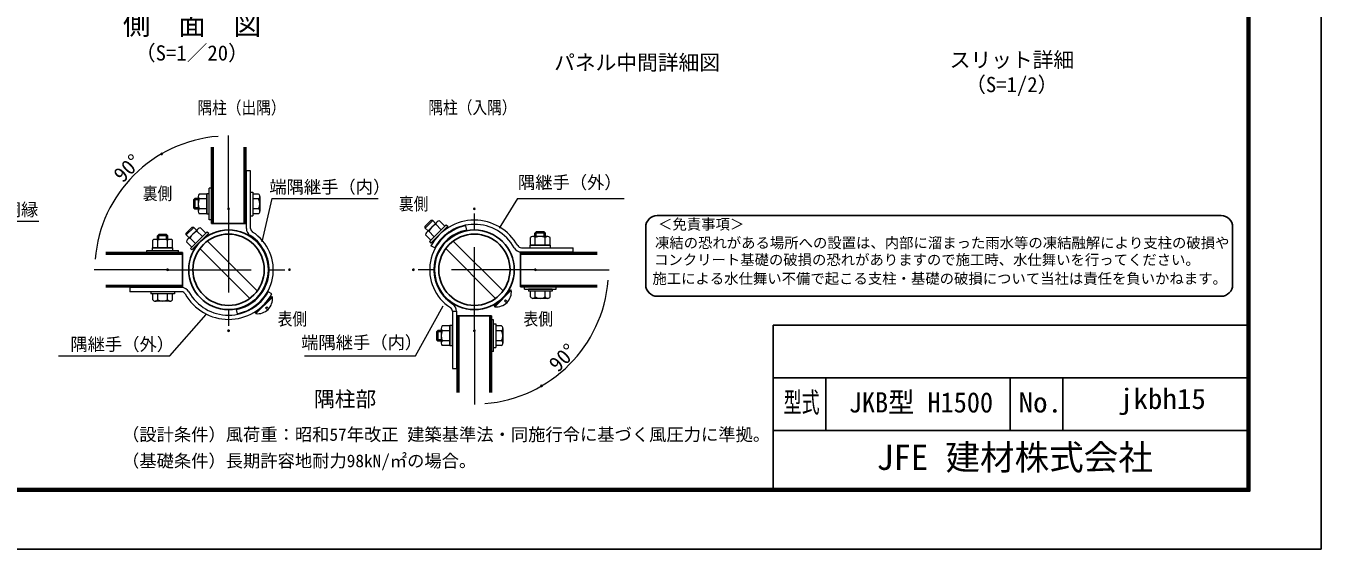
# Model space of a CAD drawing. Units: millimetres, scale not verified, with parts at other scales. Extents: x -4200 to 4200, y -2970 to 2970.
# Drawn here: x -715 to 4200, y -2970 to -985 of the extents above; entities that cross this region are included whole.
import ezdxf
from ezdxf.enums import TextEntityAlignment as Align

# ---------------------------------------------------------------- set-up
doc = ezdxf.new("R2010")
doc.units = ezdxf.units.MM
doc.header["$LTSCALE"] = 10
doc.header["$PDMODE"] = 32
doc.header["$PDSIZE"] = 5
doc.linetypes.add('USER1', pattern=[50.8, 31.75, -6.35, 6.35, -6.35])
for name, color, linetype, lineweight in [('0-2_D-STR1', 1, 'Continuous', 25), ('0-3_D-STR3', 3, 'Continuous', 13), ('0-4_D-BMK', 2, 'USER1', 13), ('0-5_D-STR-DIM', 7, 'Continuous', 13), ('0-C_D-STR-TXT', 7, 'Continuous', 13), ('0-D_D-TTL-TXT', 7, 'Continuous', 25), ('0-E_D-TTL', 2, 'Continuous', 25)]:
    doc.layers.add(name, color=color, linetype=linetype, lineweight=lineweight)
doc.layers.add('0-7_Defpoints', color=8, linetype='Continuous')
doc.styles.add('ＭＳ ゴシック', font='')
doc.styles.get('ＭＳ ゴシック').set_extended_font_data('MS Gothic')

msp = doc.modelspace()

# ---------------------------------------------------------------- linework, layer by layer
at = {"layer": '0-2_D-STR1'}
for p, q in [((-11.13, -1444.26), (-11.13, -1734.99)), ((-5.13, -1444.26), (-5.13, -1734.99)), ((112.87, -1444.26), (112.87, -1734.99)), ((118.87, -1444.26), (118.87, -1734.99)), ((112.87, -1609.99), (118.87, -1609.99)), ((112.87, -1709.99), (118.87, -1709.99)), ((-11.13, -1734.99), (118.87, -1734.99)), ((-411.85, -1844.99), (-121.13, -1844.99)), ((-411.85, -1850.99), (-121.13, -1850.99)), ((-121.13, -1844.99), (-121.13, -1974.99)), ((1452.53, -1844.99), (1161.8, -1844.99)), ((1161.8, -1974.99), (1161.8, -1844.99)), ((1452.53, -1850.99), (1161.8, -1850.99)), ((-411.85, -1968.99), (-121.13, -1968.99)), ((-411.85, -1974.99), (-121.13, -1974.99)), ((1452.53, -1968.99), (1161.8, -1968.99)), ((1452.53, -1974.99), (1161.8, -1974.99)), ((921.8, -2375.72), (921.8, -2084.99)), ((1051.8, -2084.99), (921.8, -2084.99)), ((927.8, -2375.72), (927.8, -2084.99)), ((1045.8, -2375.72), (1045.8, -2084.99)), ((1051.8, -2375.72), (1051.8, -2084.99))]:
    msp.add_line(p, q, dxfattribs=at)
for centre, radius in [((53.87, -1909.99), 151.25), ((986.8, -1909.99), 151.25), ((53.87, -1909.99), 135.25), ((986.8, -1909.99), 135.25)]:
    msp.add_circle(centre, radius, dxfattribs=at)
at = {"layer": '0-3_D-STR3'}
for p, q in [((137.37, -1534.99), (121.37, -1534.99)), ((121.37, -1753.14), (121.37, -1534.99)), ((137.37, -1753.14), (137.37, -1534.99)), ((-29.13, -1698.49), (-29.13, -1621.49)), ((-19.13, -1621.49), (-29.13, -1621.49)), ((-19.13, -1719.99), (-19.13, -1599.99)), ((-11.13, -1599.99), (-19.13, -1599.99)), ((-11.13, -1599.99), (-19.13, -1599.99)), ((-11.13, -1719.99), (-11.13, -1599.99)), ((137.37, -1614.99), (145.37, -1614.99)), ((145.37, -1614.99), (145.37, -1704.99)), ((-74.63, -1639.99), (-79.63, -1644.99)), ((-61.63, -1644.99), (-79.63, -1644.99)), ((-79.63, -1644.99), (-79.63, -1674.99)), ((-61.63, -1639.99), (-74.63, -1639.99)), ((-61.63, -1631.1), (-61.63, -1688.83)), ((-29.13, -1622.49), (-58.13, -1622.49)), ((-29.13, -1641.24), (-58.13, -1641.24)), ((-29.13, -1622.49), (-29.13, -1697.49)), ((121.37, -1622.49), (118.87, -1622.49)), ((121.37, -1641.24), (118.87, -1641.24)), ((167.47, -1622.49), (145.37, -1622.49)), ((167.47, -1641.2), (145.37, -1641.2)), ((172.87, -1631.84), (172.87, -1688.14)), ((-61.63, -1674.99), (-79.63, -1674.99)), ((-61.63, -1679.99), (-74.63, -1679.99)), ((-29.13, -1678.74), (-58.13, -1678.74)), ((-29.13, -1697.49), (-58.13, -1697.49)), ((-19.13, -1698.49), (-29.13, -1698.49)), ((-11.13, -1719.99), (-19.13, -1719.99)), ((-11.13, -1719.99), (-19.13, -1719.99)), ((121.37, -1678.74), (118.87, -1678.74)), ((121.37, -1697.49), (118.87, -1697.49)), ((137.37, -1704.99), (145.37, -1704.99)), ((167.47, -1678.78), (145.37, -1678.78)), ((167.47, -1697.49), (145.37, -1697.49)), ((-106.46, -1770.87), (-85.25, -1749.65)), ((-102.12, -1794.81), (-61.3, -1753.99)), ((-67.57, -1760.26), (-78.18, -1749.65)), ((-45.45, -1784.11), (-65.96, -1763.6)), ((-32.2, -1770.85), (-52.7, -1750.34)), ((800.3, -1744.7), (821.52, -1723.49)), ((800.3, -1751.78), (800.3, -1744.7)), ((810.91, -1762.38), (800.3, -1751.78)), ((804.64, -1768.65), (845.46, -1727.83)), ((834.79, -1784.46), (814.29, -1763.95)), ((821.54, -1797.72), (874.57, -1744.69)), ((821.87, -1808.7), (885.51, -1745.06)), ((839.19, -1734.1), (828.59, -1723.49)), ((861.31, -1757.94), (840.8, -1737.44)), ((874.57, -1744.69), (854.06, -1724.18)), ((957.58, -1759.04), (954.54, -1743.34)), ((1221.8, -1783.99), (1221.8, -1765.99)), ((1251.8, -1765.99), (1221.8, -1765.99)), ((1251.8, -1783.99), (1251.8, -1765.99)), ((1256.8, -1770.99), (1251.8, -1765.99)), ((-233.63, -1826.99), (-233.63, -1797.99)), ((-167.24, -1794.49), (-224.96, -1794.49)), ((-216.13, -1794.49), (-216.13, -1781.49)), ((-214.88, -1826.99), (-214.88, -1797.99)), ((-211.13, -1794.49), (-211.13, -1776.49)), ((-181.13, -1776.49), (-211.13, -1776.49)), ((-181.13, -1794.49), (-181.13, -1776.49)), ((-176.13, -1781.49), (-181.13, -1776.49)), ((-177.38, -1826.99), (-177.38, -1797.99)), ((-176.13, -1794.49), (-176.13, -1781.49)), ((-158.63, -1826.99), (-158.63, -1797.99)), ((-106.46, -1777.94), (-106.46, -1770.87)), ((-95.86, -1788.55), (-106.46, -1777.94)), ((-85.23, -1823.88), (-105.74, -1803.38)), ((-71.97, -1810.62), (-92.48, -1790.12)), ((-85.23, -1823.88), (-32.2, -1770.85)), ((-84.9, -1834.86), (-21.26, -1771.22)), ((162.6, -1990.43), (-26.57, -1801.26)), ((821.54, -1797.72), (801.03, -1777.21)), ((816.21, -1803.04), (821.87, -1808.7)), ((836.14, -1826.49), (822.15, -1818.73)), ((1095.53, -1990.43), (906.36, -1801.26)), ((1198.3, -1816.49), (1275.3, -1816.49)), ((1198.3, -1826.49), (1198.3, -1816.49)), ((1199.3, -1816.49), (1199.3, -1787.49)), ((1274.3, -1816.49), (1199.3, -1816.49)), ((1265.69, -1783.99), (1207.97, -1783.99)), ((1216.8, -1783.99), (1216.8, -1770.99)), ((1218.05, -1816.49), (1218.05, -1787.49)), ((1255.55, -1816.49), (1255.55, -1787.49)), ((1256.8, -1783.99), (1256.8, -1770.99)), ((1274.3, -1816.49), (1274.3, -1787.49)), ((1275.3, -1826.49), (1275.3, -1816.49)), ((-256.13, -1836.99), (-136.13, -1836.99)), ((-256.13, -1844.99), (-256.13, -1836.99)), ((-256.13, -1844.99), (-256.13, -1836.99)), ((-256.13, -1844.99), (-136.13, -1844.99)), ((-234.63, -1826.99), (-157.63, -1826.99)), ((-234.63, -1836.99), (-234.63, -1826.99)), ((-158.63, -1826.99), (-233.63, -1826.99)), ((-157.63, -1836.99), (-157.63, -1826.99)), ((-136.13, -1844.99), (-136.13, -1836.99)), ((-136.13, -1844.99), (-136.13, -1836.99)), ((-90.55, -1829.2), (-84.9, -1834.86)), ((134.32, -2018.72), (-54.85, -1829.55)), ((836.14, -1826.49), (836.24, -1826.49)), ((1067.25, -2018.72), (878.08, -1829.55)), ((1165.18, -1826.49), (1361.8, -1826.49)), ((1165.18, -1842.49), (1361.8, -1842.49)), ((1199.3, -1842.49), (1274.3, -1842.49)), ((1199.3, -1842.49), (1199.3, -1844.99)), ((1218.05, -1842.49), (1218.05, -1844.99)), ((1255.55, -1842.49), (1255.55, -1844.99)), ((1274.3, -1842.49), (1274.3, -1844.99)), ((1361.8, -1842.49), (1361.8, -1826.49)), ((-124.5, -1977.49), (-321.13, -1977.49)), ((-321.13, -1977.49), (-321.13, -1993.49)), ((-124.5, -1993.49), (-321.13, -1993.49)), ((-151.13, -2001.49), (-241.13, -2001.49)), ((-233.63, -1977.49), (-233.63, -1974.99)), ((-158.63, -1977.49), (-233.63, -1977.49)), ((-233.63, -2023.59), (-233.63, -2001.49)), ((-158.63, -2001.49), (-233.63, -2001.49)), ((-214.92, -2023.59), (-214.92, -2001.49)), ((-214.88, -1977.49), (-214.88, -1974.99)), ((-177.38, -1977.49), (-177.38, -1974.99)), ((-177.33, -2023.59), (-177.33, -2001.49)), ((-158.63, -1977.49), (-158.63, -1974.99)), ((-158.63, -2023.59), (-158.63, -2001.49)), ((-151.13, -1993.49), (-151.13, -2001.49)), ((155.52, -2074.57), (218.45, -2011.64)), ((157.29, -2076.34), (220.22, -2013.41)), ((218.53, -2001.25), (204.53, -1993.49)), ((220.22, -2013.41), (218.45, -2011.64)), ((1062.29, -2048.41), (1125.22, -1985.47)), ((1064.05, -2050.17), (1126.99, -1987.24)), ((1079.61, -2031.08), (1107.89, -2002.8)), ((1126.99, -1987.24), (1125.22, -1985.47)), ((1176.8, -1974.99), (1296.8, -1974.99)), ((1176.8, -1982.99), (1176.8, -1974.99)), ((1176.8, -1982.99), (1176.8, -1974.99)), ((1176.8, -1982.99), (1296.8, -1982.99)), ((1281.8, -1990.99), (1191.8, -1990.99)), ((1199.3, -2013.09), (1199.3, -1990.99)), ((1274.3, -1990.99), (1199.3, -1990.99)), ((1218.01, -2013.09), (1218.01, -1990.99)), ((1255.59, -2013.09), (1255.59, -1990.99)), ((1274.3, -2013.09), (1274.3, -1990.99)), ((1281.8, -1982.99), (1281.8, -1990.99)), ((1296.8, -1982.99), (1296.8, -1974.99)), ((1296.8, -1982.99), (1296.8, -1974.99)), ((-167.98, -2028.99), (-224.27, -2028.99)), ((83.1, -2060.94), (86.14, -2076.65)), ((172.85, -2057.25), (201.13, -2028.96)), ((194.32, -2054.41), (198.51, -2050.23)), ((201.92, -2062.01), (194.32, -2054.41)), ((206.1, -2057.81), (198.51, -2050.23)), ((1064.05, -2050.17), (1062.29, -2048.41)), ((1101.09, -2028.25), (1105.28, -2024.06)), ((1108.69, -2035.85), (1101.09, -2028.25)), ((1112.86, -2031.65), (1105.28, -2024.06)), ((1264.95, -2018.49), (1208.66, -2018.49)), ((157.29, -2076.34), (155.52, -2074.57)), ((903.3, -2066.84), (919.3, -2066.84)), ((903.3, -2066.84), (903.3, -2284.99)), ((919.3, -2066.84), (919.3, -2284.99)), ((1051.8, -2220.41), (1051.8, -2100.41)), ((1059.8, -2100.41), (1051.8, -2100.41)), ((1059.8, -2100.41), (1051.8, -2100.41)), ((1059.8, -2220.41), (1059.8, -2100.41)), ((847.8, -2140.41), (842.8, -2145.41)), ((860.8, -2145.41), (842.8, -2145.41)), ((842.8, -2145.41), (842.8, -2175.41)), ((860.8, -2140.41), (847.8, -2140.41)), ((860.8, -2131.52), (860.8, -2189.25)), ((893.3, -2122.91), (864.3, -2122.91)), ((893.3, -2141.66), (864.3, -2141.66)), ((893.3, -2198.91), (893.3, -2121.91)), ((903.3, -2121.91), (893.3, -2121.91)), ((893.3, -2122.91), (893.3, -2197.91)), ((903.3, -2198.91), (903.3, -2121.91)), ((919.3, -2122.49), (921.8, -2122.49)), ((919.3, -2141.24), (921.8, -2141.24)), ((1059.8, -2115.41), (1067.8, -2115.41)), ((1067.8, -2115.41), (1067.8, -2205.41)), ((1089.9, -2122.91), (1067.8, -2122.91)), ((1089.9, -2141.62), (1067.8, -2141.62)), ((1095.3, -2132.26), (1095.3, -2188.56)), ((860.8, -2175.41), (842.8, -2175.41)), ((860.8, -2180.41), (847.8, -2180.41)), ((893.3, -2179.16), (864.3, -2179.16)), ((893.3, -2197.91), (864.3, -2197.91)), ((903.3, -2198.91), (893.3, -2198.91)), ((919.3, -2178.74), (921.8, -2178.74)), ((919.3, -2197.49), (921.8, -2197.49)), ((1059.8, -2205.41), (1067.8, -2205.41)), ((1089.9, -2179.2), (1067.8, -2179.2)), ((1089.9, -2197.91), (1067.8, -2197.91)), ((1059.8, -2220.41), (1051.8, -2220.41)), ((1059.8, -2220.41), (1051.8, -2220.41)), ((903.3, -2284.99), (919.3, -2284.99))]:
    msp.add_line(p, q, dxfattribs=at)
for points in [[(-74.63, -1639.99), (-74.63, -1679.99), (-79.63, -1674.99)], [(-106.46, -1777.94), (-78.18, -1749.65), (-85.25, -1749.65)], [(-90.55, -1829.2), (-26.91, -1765.56), (-21.26, -1771.22)], [(800.3, -1751.78), (828.59, -1723.49), (821.52, -1723.49)], [(816.21, -1803.04), (879.85, -1739.4), (885.51, -1745.06)], [(1256.8, -1770.99), (1216.8, -1770.99), (1221.8, -1765.99)], [(-176.13, -1781.49), (-216.13, -1781.49), (-211.13, -1776.49)], [(-151.13, -1993.49), (-241.13, -1993.49), (-241.13, -2001.49)], [(1281.8, -1982.99), (1191.8, -1982.99), (1191.8, -1990.99)], [(847.8, -2140.41), (847.8, -2180.41), (842.8, -2175.41)]]:
    msp.add_lwpolyline(points, dxfattribs=at)
for centre, radius, start, end in [((-47.4, -1631.87), 14.24, 138.83491, 221.16509), ((-9.65, -1659.99), 51.97, 158.85295, 201.14705), ((162.07, -1631.84), 10.8, 300, 60), ((137.48, -1659.99), 35.39, 327.93138, 32.06862), ((-47.39, -1688.12), 14.25, 138.86505, 221.13495), ((162.07, -1688.14), 10.8, 300, 60), ((-44.94, -1811.13), 51.97, 113.85295, 156.14705), ((-51.74, -1764.56), 14.25, 93.86505, 176.13495), ((53.87, -1909.99), 169.75, 280.95712, 57.61089), ((153.37, -1753.14), 32, 180, 237.61089), ((153.37, -1753.14), 16, 180, 237.61089), ((815.24, -1778.16), 14.24, 93.83491, 176.16509), ((861.82, -1784.97), 51.97, 113.85295, 156.14705), ((986.8, -1909.99), 169.75, 100.95712, 237.61089), ((986.8, -1909.99), 188.25, 29.15331, 151.00321), ((986.8, -1909.99), 153.75, 100.95712, 237.61089), ((986.8, -1909.99), 172.25, 29.15331, 151.00321), ((855.02, -1738.4), 14.25, 93.86505, 176.13495), ((-224.25, -1808.72), 14.25, 48.86505, 131.13495), ((-196.13, -1846.46), 51.97, 68.85295, 111.14705), ((-168, -1808.71), 14.24, 48.83491, 131.16509), ((-91.52, -1804.33), 14.24, 93.83491, 176.16509), ((53.87, -1909.99), 153.75, 280.95712, 57.61089), ((1165.18, -1810.49), 16, 209.15331, 270), ((1208.68, -1798.22), 14.25, 48.86505, 131.13495), ((1236.8, -1835.96), 51.97, 68.85295, 111.14705), ((1264.93, -1798.21), 14.24, 48.83491, 131.16509), ((1165.18, -1810.49), 32, 209.15331, 270), ((-124.5, -2009.49), 32, 29.15331, 90), ((-124.5, -2009.49), 16, 29.15331, 90), ((53.87, -1909.99), 188.25, 209.15331, 331.00321), ((53.87, -1909.99), 172.25, 209.15331, 331.00321), ((163.79, -2019.91), 56.8, 263.42534, 6.57466), ((1070.56, -1993.75), 56.8, 263.42534, 6.57466), ((1208.66, -2007.69), 10.8, 210, 330), ((1236.8, -1983.1), 35.39, 237.93138, 302.06862), ((1264.95, -2007.69), 10.8, 210, 330), ((-224.27, -2018.19), 10.8, 210, 330), ((-196.13, -1993.6), 35.39, 237.93138, 302.06862), ((-167.98, -2018.19), 10.8, 210, 330), ((887.3, -2066.84), 16, 0, 57.61089), ((887.3, -2066.84), 32, 0, 57.61089), ((875.02, -2132.28), 14.24, 138.83491, 221.16509), ((912.78, -2160.41), 51.97, 158.85295, 201.14705), ((1084.5, -2132.26), 10.8, 300, 60), ((1059.91, -2160.41), 35.39, 327.93138, 32.06862), ((875.04, -2188.53), 14.25, 138.86505, 221.13495), ((1084.5, -2188.56), 10.8, 300, 60)]:
    msp.add_arc(centre, radius, start, end, dxfattribs=at)
at = {"layer": '0-4_D-BMK'}
for p, q in [((53.87, -1678.74), (53.87, -2141.24)), ((986.8, -2141.24), (986.8, -1678.74)), ((-177.38, -1909.99), (285.13, -1909.99)), ((1218.06, -1909.99), (755.55, -1909.99))]:
    msp.add_line(p, q, dxfattribs=at)
at = {"layer": '0-5_D-STR-DIM'}
for p, q in [((53.87, -1676.74), (53.87, -1400.15)), ((-179.38, -1909.99), (-455.97, -1909.99)), ((1220.06, -1909.99), (1497.91, -1909.99)), ((986.8, -2143.24), (986.8, -2421.1))]:
    msp.add_line(p, q, dxfattribs=at)
for centre, radius, start, end in [((53.87, -1909.99), 507.84, 94.51404, 175.48596), ((986.8, -1909.99), 509.11, 274.50281, 355.49719)]:
    msp.add_arc(centre, radius, start, end, dxfattribs=at)
at = {"layer": '0-7_Defpoints'}
for p in [(-200.05, -1470.19), (53.87, -1678.74), (986.8, -1678.74), (-177.38, -1909.99), (285.13, -1909.99), (755.55, -1909.99), (1218.06, -1909.99), (53.87, -2141.24), (986.8, -2141.24), (1241.36, -2350.89)]:
    msp.add_point(p, dxfattribs=at)
at = {"layer": '0-C_D-STR-TXT'}
for p, q in [((218.01, -1639.97), (180.18, -1803.3)), ((218.01, -1639.97), (621.77, -1639.97)), ((1150.94, -1639.97), (1080.46, -1752.46)), ((1150.94, -1639.97), (1554.7, -1639.97)), ((-802.17, -1725.66), (-666.24, -1725.66)), ((763.72, -2236.9), (868.14, -2046.56)), ((-169.21, -2236.9), (-31.53, -2079.92)), ((-591.3, -2236.9), (-169.21, -2236.9)), ((341.63, -2236.9), (763.72, -2236.9))]:
    msp.add_line(p, q, dxfattribs=at)
at = {"layer": '0-D_D-TTL-TXT', "color": 2}
for p, q in [((3820.86, -1704.33), (1680.83, -1704.33)), ((1637.08, -1748.08), (1637.08, -1966.85)), ((3864.62, -1966.85), (3864.62, -1748.08)), ((1680.83, -2010.61), (3820.86, -2010.61))]:
    msp.add_line(p, q, dxfattribs=at)
for centre, start, end in [((1680.83, -1748.08), 90, 180), ((3820.86, -1748.08), 0, 90), ((1680.83, -1966.85), 180, 270), ((3820.86, -1966.85), 270, 0)]:
    msp.add_arc(centre, 43.75, start, end, dxfattribs=at)
at = {"layer": '0-E_D-TTL'}
for p, q in [((2120.25, -2119.79), (2120.25, -2739.79)), ((2120.25, -2119.79), (3920.25, -2119.79)), ((2120.25, -2319.79), (3920.25, -2319.79)), ((2320.25, -2319.79), (2320.25, -2519.79)), ((3020.25, -2319.79), (3020.25, -2519.79)), ((3220.25, -2319.79), (3220.25, -2519.79)), ((2120.25, -2519.79), (3920.25, -2519.79))]:
    msp.add_line(p, q, dxfattribs=at)
for points in [[(-4199.75, 2970.21), (4200.25, 2970.21), (4200.25, -2969.79), (-4199.75, -2969.79)], [(-3929.75, 2750.21), (3930.25, 2750.21), (3930.25, -2749.79), (-3929.75, -2749.79)], [(-3927.25, 2747.71), (3927.75, 2747.71), (3927.75, -2747.29), (-3927.25, -2747.29)], [(-3924.75, 2745.21), (3925.25, 2745.21), (3925.25, -2744.79), (-3924.75, -2744.79)], [(-3922.25, 2742.71), (3922.75, 2742.71), (3922.75, -2742.29), (-3922.25, -2742.29)], [(-3919.75, 2740.21), (3920.25, 2740.21), (3920.25, -2739.79), (-3919.75, -2739.79)]]:
    msp.add_lwpolyline(points, close=True, dxfattribs=at)

# ---------------------------------------------------------------- texts
at = {"layer": '0-5_D-STR-DIM', "style": 'ＭＳ ゴシック'}
for p in [(-335.78, -1594.88), (1316.24, -2313.98)]:
    msp.add_text('90°', height=57.7, rotation=45, dxfattribs=at).set_placement(p, align=Align.BOTTOM_LEFT)
at = {"layer": '0-C_D-STR-TXT', "style": 'ＭＳ ゴシック', "width": 0.85}
for s, p in [('隅柱（出隅）', (-64.25, -1333.49)), ('隅柱（入隅）', (812.17, -1332.74)), ('裏側', (-271.67, -1658.89)), ('裏側', (700.49, -1698.13)), ('表側', (240.36, -2135.1)), ('表側', (1173.29, -2135.1))]:
    msp.add_text(s, height=48.09, dxfattribs=at).set_placement(p, align=Align.BOTTOM_LEFT)
at = {"layer": '0-C_D-STR-TXT', "style": 'ＭＳ ゴシック'}
for s, p in [('端隅継手（内）', (208.52, -1634.2)), ('隅継手（外）', (1152.14, -1616.95)), ('胴縁', (-799.61, -1720.14)), ('隅継手（外）', (-546.41, -2231.12)), ('端隅継手（内）', (329.36, -2224.28))]:
    msp.add_text(s, height=48.09, dxfattribs=at).set_placement(p, align=Align.BOTTOM_LEFT)
at = {"layer": '0-D_D-TTL-TXT', "style": 'ＭＳ ゴシック'}
for s, height, p in [('側\u3000面\u3000図', 76.98, (-347.1, -1041.3)), ('（S=1／20）', 57.7, (-301.62, -1133.28)), ('スリット詳細', 57.7, (2790.86, -1159.44)), ('パネル中間詳細図', 57.7, (1289.53, -1169.55)), ('（S=1/2）', 57.7, (2849.34, -1253.22)), ('＜免責事項＞ \u3000\u3000', 39.96, (1684.07, -1769.24)), ('凍結の恐れがある場所への設置は、内部に溜まった雨水等の凍結融解により支柱の破損や', 39.96, (1672.24, -1839.68)), ('コンクリート基礎の破損の恐れがありますので施工時、水仕舞いを行ってください。', 39.96, (1668.64, -1903.93)), ('施工による水仕舞い不備で起こる支柱・基礎の破損について当社は責任を負いかねます。 ', 39.96, (1662.52, -1975.25)), ('隅柱部', 57.7, (378.25, -2446.42)), ('（設計条件）風荷重：昭和57年改正 建築基準法・同施行令に基づく風圧力に準拠。', 48.09, (-350.36, -2573.4)), ('（基礎条件）長期許容地耐力98kN/㎡の場合。', 48.09, (-350.36, -2673.4)), ('JFE 建材株式会社', 96.21, (2512.63, -2698.3))]:
    msp.add_text(s, height=height, dxfattribs=at).set_placement(p, align=Align.BOTTOM_LEFT)
for s, height, width, p in [('jkbh15', 76.98, 1.05, (3432.91, -2461.26)), ('型式', 76.97, 0.65, (2160.51, -2474.6)), ('JKB型 H1500', 76.97, 0.95, (2407.85, -2474.6)), ('No.', 76.98, 1.05, (3052.25, -2474.6))]:
    msp.add_text(s, height=height, dxfattribs=dict(at, width=width)).set_placement(p, align=Align.BOTTOM_LEFT)

doc.saveas('drawing.dxf')
